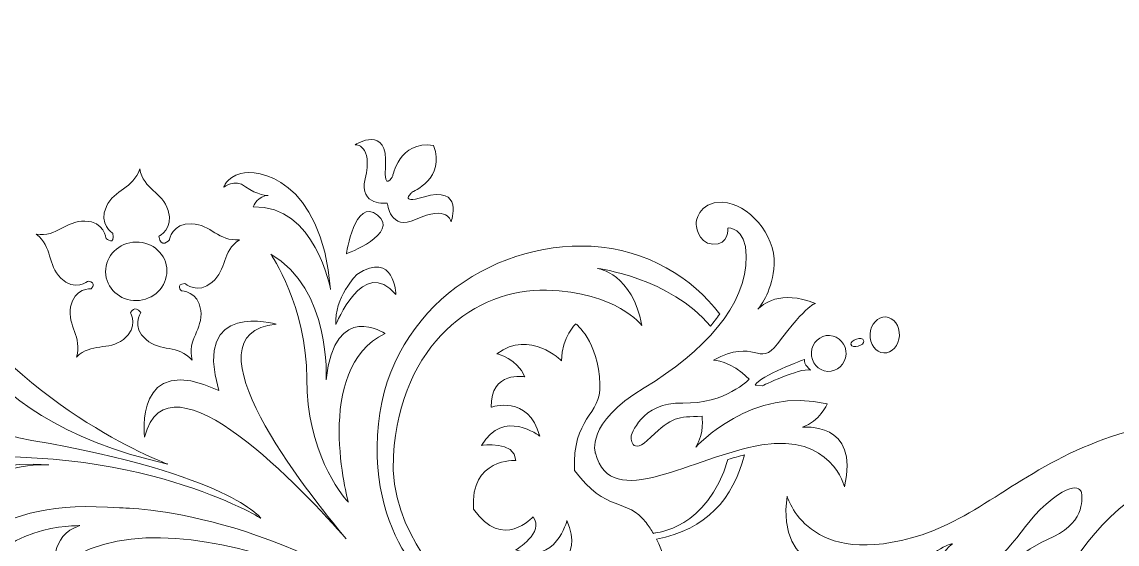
# Model space of a CAD drawing. Header units: millimetres. Extents: x -1420 to -489, y -454 to 898.
# Drawn here: x -693.1 to -604.5, y -303 to -260.8 of the extents above; entities that cross this region are included whole.
import ezdxf

# ---------------------------------------------------------------- set-up
doc = ezdxf.new("R2010")
doc.units = ezdxf.units.MM
doc.header["$MEASUREMENT"] = 0
doc.layers.add('Layer 1', color=7, linetype='Continuous')

msp = doc.modelspace()

# ---------------------------------------------------------------- linework, layer by layer
at = {"layer": 'Layer 1', "color": 1, "lineweight": 20}
msp.add_open_spline([(-710.7467, -67.766), (-710.7467, -67.766), (-493.7468, -67.766), (-493.7468, -67.766), (-493.7468, -67.766), (-490.9929, -67.7659), (-488.7466, -69.9335), (-488.7467, -72.591), (-488.7467, -72.591), (-488.7467, -72.591), (-488.7467, -448.9409), (-488.7467, -448.9409), (-488.7467, -448.9409), (-488.7467, -451.5984), (-490.9928, -453.7659), (-493.7467, -453.7659), (-493.7467, -453.7659), (-493.7467, -453.7659), (-710.7467, -453.7659), (-710.7467, -453.7659)], degree=3, knots=[0, 0, 0, 0, 0.1666667, 0.1666667, 0.1666667, 0.1666667, 0.3333333, 0.3333333, 0.3333333, 0.3333333, 0.5, 0.5, 0.5, 0.5, 0.6666667, 0.6666667, 0.6666667, 0.6666667, 1, 1, 1, 1], dxfattribs=at)
at = {"layer": 'Layer 1', "color": 250, "lineweight": 9}
for points, knots in [([(-663.6969, -272.4578), (-663.6969, -272.4578), (-663.6969, -272.4578), (-663.6969, -272.4578), (-663.6969, -272.4578), (-663.4298, -268.9865), (-666.1352, -270.6882), (-666.1352, -270.6882), (-666.1352, -270.6882), (-666.1352, -270.6882), (-664.677, -270.6381), (-665.3363, -273.4567), (-665.3363, -273.4567), (-665.8554, -275.6841), (-663.5491, -275.41), (-663.5491, -275.41), (-663.5491, -275.41), (-663.5491, -275.41), (-663.547, -275.4105), (-663.547, -275.4105), (-663.547, -275.4105), (-663.547, -275.4105), (-663.3218, -277.7217), (-661.259, -276.7375), (-661.259, -276.7375), (-658.646, -275.4935), (-658.3825, -276.9281), (-658.3825, -276.9281), (-658.3825, -276.9281), (-658.3825, -276.9281), (-657.2994, -273.9193), (-660.6339, -274.9234), (-660.6339, -274.9234), (-662.6715, -275.5355), (-661.5322, -274.5207), (-661.5322, -274.5207), (-661.5322, -274.5207), (-661.5322, -274.5207), (-658.7722, -273.394), (-659.8057, -270.7602), (-659.8057, -270.7602), (-659.8057, -270.7602), (-659.8069, -270.7586), (-659.8069, -270.7586), (-659.8069, -270.7586), (-662.6007, -270.3127), (-663.1105, -273.2503), (-663.1105, -273.2503), (-663.1105, -273.2503), (-663.1105, -273.2503), (-663.8585, -274.5802), (-663.6969, -272.4578)], [0, 0, 0, 0, 0.0714286, 0.0714286, 0.0714286, 0.0714286, 0.1428571, 0.1428571, 0.1428571, 0.1428571, 0.2142857, 0.2142857, 0.2142857, 0.2142857, 0.2857143, 0.2857143, 0.2857143, 0.2857143, 0.3571429, 0.3571429, 0.3571429, 0.3571429, 0.4285714, 0.4285714, 0.4285714, 0.4285714, 0.5, 0.5, 0.5, 0.5, 0.5714286, 0.5714286, 0.5714286, 0.5714286, 0.6428571, 0.6428571, 0.6428571, 0.6428571, 0.7142857, 0.7142857, 0.7142857, 0.7142857, 0.7857143, 0.7857143, 0.7857143, 0.7857143, 0.8571429, 0.8571429, 0.8571429, 0.8571429, 1, 1, 1, 1]), ([(-689.9401, -281.4777), (-689.9401, -281.4777), (-689.9401, -281.4777), (-689.9401, -281.4777), (-689.9401, -281.4777), (-688.813, -282.5792), (-687.7339, -281.7131), (-687.7339, -281.7131), (-687.7339, -281.7131), (-686.9517, -281.819), (-687.49, -282.328), (-687.49, -282.328), (-687.49, -282.328), (-687.49, -282.328), (-688.8724, -282.2559), (-689.1452, -283.8081), (-689.1452, -283.8081), (-689.4168, -285.3624), (-688.1753, -286.2078), (-688.6774, -287.8561), (-688.6774, -287.8561), (-687.4456, -286.6585), (-686.1234, -287.376), (-684.87, -286.4252), (-684.87, -286.4252), (-683.6122, -285.4732), (-684.3057, -284.2793), (-684.3057, -284.2793), (-684.3057, -284.2793), (-684.3057, -284.2793), (-683.9616, -283.5626), (-683.4791, -284.2671), (-683.4791, -284.2671), (-683.4791, -284.2671), (-684.243, -285.4178), (-683.047, -286.4427), (-683.047, -286.4427), (-681.8511, -287.4644), (-680.4869, -286.8263), (-679.3268, -288.0943), (-679.3268, -288.0943), (-679.7336, -286.4215), (-678.4404, -285.6495), (-678.6224, -284.0846), (-678.6224, -284.0846), (-678.8044, -282.5145), (-680.1844, -282.5063), (-680.1844, -282.5063), (-680.1844, -282.5063), (-680.1844, -282.5063), (-680.693, -281.9676), (-679.9083, -281.9081), (-679.9083, -281.9081), (-679.9083, -281.9081), (-678.8814, -282.8353), (-677.6903, -281.8043), (-677.6903, -281.8043), (-676.5009, -280.7708), (-676.9284, -279.3302), (-675.504, -278.3708), (-675.504, -278.3708), (-677.2192, -278.5243), (-677.7905, -277.1325), (-679.3659, -277.0779), (-679.3659, -277.0779), (-680.9402, -277.0242), (-681.1548, -278.3895), (-681.1548, -278.3895), (-681.1548, -278.3895), (-681.1548, -278.3895), (-681.8653, -279.1522), (-682.0196, -278.0809), (-682.0196, -278.0809), (-682.0196, -278.0809), (-680.7655, -277.4974), (-681.2529, -275.9972), (-681.2529, -275.9972), (-681.7387, -274.4987), (-683.2364, -274.3314), (-683.5613, -272.6431), (-683.5613, -272.6431), (-684.0903, -274.276), (-685.5945, -274.2638), (-686.2582, -275.6935), (-686.2582, -275.6935), (-686.9191, -277.1227), (-685.7463, -277.8524), (-685.7463, -277.8524), (-685.7463, -277.8524), (-685.491, -278.9059), (-686.2814, -278.2739), (-686.2814, -278.2739), (-686.2814, -278.2739), (-686.2814, -278.2739), (-686.4137, -276.9004), (-687.9916, -276.8613), (-687.9916, -276.8613), (-689.5647, -276.8234), (-690.2198, -278.1778), (-691.9228, -277.9245), (-691.9228, -277.9245), (-690.5546, -278.9649), (-691.0672, -280.3811), (-689.9401, -281.4777)], [0, 0, 0, 0, 0.037037, 0.037037, 0.037037, 0.037037, 0.0740741, 0.0740741, 0.0740741, 0.0740741, 0.1111111, 0.1111111, 0.1111111, 0.1111111, 0.1481481, 0.1481481, 0.1481481, 0.1481481, 0.1851852, 0.1851852, 0.1851852, 0.1851852, 0.2222222, 0.2222222, 0.2222222, 0.2222222, 0.2592593, 0.2592593, 0.2592593, 0.2592593, 0.2962963, 0.2962963, 0.2962963, 0.2962963, 0.3333333, 0.3333333, 0.3333333, 0.3333333, 0.3703704, 0.3703704, 0.3703704, 0.3703704, 0.4074074, 0.4074074, 0.4074074, 0.4074074, 0.4444444, 0.4444444, 0.4444444, 0.4444444, 0.4814815, 0.4814815, 0.4814815, 0.4814815, 0.5185185, 0.5185185, 0.5185185, 0.5185185, 0.5555556, 0.5555556, 0.5555556, 0.5555556, 0.5925926, 0.5925926, 0.5925926, 0.5925926, 0.6296296, 0.6296296, 0.6296296, 0.6296296, 0.6666667, 0.6666667, 0.6666667, 0.6666667, 0.7037037, 0.7037037, 0.7037037, 0.7037037, 0.7407407, 0.7407407, 0.7407407, 0.7407407, 0.7777778, 0.7777778, 0.7777778, 0.7777778, 0.8148148, 0.8148148, 0.8148148, 0.8148148, 0.8518519, 0.8518519, 0.8518519, 0.8518519, 0.8888889, 0.8888889, 0.8888889, 0.8888889, 0.9259259, 0.9259259, 0.9259259, 0.9259259, 1, 1, 1, 1]), ([(-675.3729, -273.0116), (-675.3729, -273.0116), (-675.3729, -273.0116), (-675.3729, -273.0116), (-675.3729, -273.0116), (-676.6226, -273.3834), (-676.7546, -274.1266), (-676.7546, -274.1266), (-676.7546, -274.1266), (-676.7546, -274.1266), (-675.9169, -273.3928), (-675.0069, -274.0879), (-675.0069, -274.0879), (-674.0943, -274.7821), (-673.1639, -274.8102), (-673.1639, -274.8102), (-673.1639, -274.8102), (-673.9742, -274.7455), (-674.3916, -275.7053), (-674.3916, -275.7053), (-674.3916, -275.7053), (-669.3378, -275.5575), (-668.1244, -282.4025), (-668.1244, -282.4025), (-668.1244, -282.4025), (-668.8537, -273.348), (-674.1224, -272.6358), (-675.3729, -273.0116)], [0, 0, 0, 0, 0.125, 0.125, 0.125, 0.125, 0.25, 0.25, 0.25, 0.25, 0.375, 0.375, 0.375, 0.375, 0.5, 0.5, 0.5, 0.5, 0.625, 0.625, 0.625, 0.625, 0.75, 0.75, 0.75, 0.75, 1, 1, 1, 1]), ([(-666.8515, -279.5142), (-666.8515, -279.5142), (-666.8515, -279.5142), (-666.8515, -279.5142), (-666.8515, -279.5142), (-666.8515, -279.5142), (-662.4981, -277.8663), (-664.3362, -276.3877), (-664.3362, -276.3877), (-664.3362, -276.3877), (-664.3362, -276.3857), (-664.3362, -276.3857), (-664.3362, -276.3857), (-666.1722, -274.9092), (-666.8519, -279.5134), (-666.8519, -279.5134), (-666.8519, -279.5134), (-666.8519, -279.5134), (-666.8515, -279.5142), (-666.8515, -279.5142)], [0, 0, 0, 0, 0.1666667, 0.1666667, 0.1666667, 0.1666667, 0.3333333, 0.3333333, 0.3333333, 0.3333333, 0.5, 0.5, 0.5, 0.5, 0.6666667, 0.6666667, 0.6666667, 0.6666667, 1, 1, 1, 1]), ([(-636.4308, -275.3429), (-636.4308, -275.3429), (-636.4308, -275.3429), (-636.4308, -275.3429), (-636.4308, -275.3429), (-638.4843, -275.2345), (-638.5792, -277.0612), (-638.5792, -277.0612), (-638.5792, -277.0612), (-638.5792, -277.0612), (-638.5116, -278.6672), (-637.2175, -278.7332), (-637.2175, -278.7332), (-635.925, -278.8012), (-636.004, -277.4253), (-636.004, -277.4253), (-636.004, -277.4253), (-636.004, -277.4253), (-634.5487, -277.273), (-634.5234, -279.7133), (-634.5234, -279.7133), (-634.4827, -283.6762), (-637.9794, -287.4668), (-642.7819, -290.3404), (-642.7819, -290.3404), (-647.5848, -293.2169), (-646.7183, -295.6263), (-646.7183, -295.6263), (-646.7183, -295.6263), (-645.4474, -300.4964), (-638.8772, -295.8836), (-633.2615, -294.9573), (-633.2615, -294.9573), (-627.6446, -294.0305), (-626.5749, -298.3578), (-626.5749, -298.3578), (-626.5749, -298.3578), (-625.3048, -293.0088), (-629.9832, -293.5268), (-629.9832, -293.5268), (-629.9832, -293.5268), (-628.5861, -293.0675), (-627.9785, -291.648), (-627.9785, -291.648), (-627.9785, -291.648), (-633.9986, -290.1132), (-638.6093, -295.1348), (-638.6093, -295.1348), (-638.6093, -295.1348), (-637.8657, -294.0297), (-638.0978, -292.646), (-638.0978, -292.646), (-638.0978, -292.646), (-640.0846, -292.6928), (-640.5382, -292.6692), (-642.2281, -294.3355), (-642.2281, -294.3355), (-643.9175, -296.0009), (-643.8251, -294.2508), (-643.8251, -294.2508), (-643.8251, -294.2508), (-643.8251, -294.2508), (-643.071, -291.4712), (-639.6424, -291.5722), (-639.6424, -291.5722), (-636.2162, -291.6744), (-634.2795, -289.6417), (-634.2795, -289.6417), (-634.2795, -289.6417), (-635.8008, -288.1126), (-637.1743, -288.1163), (-637.1743, -288.1163), (-637.1743, -288.1163), (-633.795, -286.235), (-633.4712, -288.7686), (-631.9964, -286.7872), (-631.9964, -286.7872), (-629.5727, -283.5345), (-628.9253, -283.5141), (-628.9253, -283.5141), (-628.9253, -283.5141), (-631.7985, -282.3878), (-633.2322, -283.6131), (-633.5897, -283.9975), (-633.5897, -283.9975), (-633.2986, -283.6546), (-632.3771, -282.4135), (-632.2684, -280.3653), (-632.2684, -280.3653), (-632.1421, -277.931), (-634.376, -275.4508), (-636.4308, -275.3429)], [0, 0, 0, 0, 0.0416667, 0.0416667, 0.0416667, 0.0416667, 0.0833333, 0.0833333, 0.0833333, 0.0833333, 0.125, 0.125, 0.125, 0.125, 0.1666667, 0.1666667, 0.1666667, 0.1666667, 0.2083333, 0.2083333, 0.2083333, 0.2083333, 0.25, 0.25, 0.25, 0.25, 0.2916667, 0.2916667, 0.2916667, 0.2916667, 0.3333333, 0.3333333, 0.3333333, 0.3333333, 0.375, 0.375, 0.375, 0.375, 0.4166667, 0.4166667, 0.4166667, 0.4166667, 0.4583333, 0.4583333, 0.4583333, 0.4583333, 0.5, 0.5, 0.5, 0.5, 0.5416667, 0.5416667, 0.5416667, 0.5416667, 0.5833333, 0.5833333, 0.5833333, 0.5833333, 0.625, 0.625, 0.625, 0.625, 0.6666667, 0.6666667, 0.6666667, 0.6666667, 0.7083333, 0.7083333, 0.7083333, 0.7083333, 0.75, 0.75, 0.75, 0.75, 0.7916667, 0.7916667, 0.7916667, 0.7916667, 0.8333333, 0.8333333, 0.8333333, 0.8333333, 0.875, 0.875, 0.875, 0.875, 0.9166667, 0.9166667, 0.9166667, 0.9166667, 1, 1, 1, 1]), ([(-673.7645, -300.8857), (-673.7645, -300.8857), (-673.7645, -300.8857), (-673.7645, -300.8857), (-673.7645, -300.8857), (-673.7645, -300.8857), (-676.307, -297.3581), (-692.2701, -294.5904), (-692.2701, -294.5904), (-703.8447, -292.5849), (-703.9865, -282.1578), (-703.9865, -282.1578), (-703.9865, -282.1578), (-703.9865, -282.1578), (-706.2346, -281.7261), (-707.3797, -277.0897), (-707.3797, -277.0897), (-707.3797, -277.0897), (-709.5741, -289.1156), (-694.6196, -294.5623), (-694.6196, -294.5623), (-694.6196, -294.5623), (-705.0949, -292.6977), (-712.5853, -282.0706), (-712.5853, -282.0706), (-712.5853, -282.0706), (-715.7924, -279.8884), (-713.0267, -284.5908), (-713.0267, -284.5908), (-710.4149, -289.0309), (-700.2809, -294.3868), (-694.2222, -295.0591), (-694.2222, -295.0591), (-695.2011, -295.0371), (-697.0441, -295.066), (-700.4292, -295.3205), (-700.4292, -295.3205), (-706.5966, -295.7847), (-711.2525, -291.5152), (-711.2525, -291.5152), (-711.2525, -291.5152), (-711.0668, -292.9889), (-710.1857, -293.7149), (-710.1857, -293.7149), (-710.1857, -293.7149), (-713.9616, -293.447), (-716.0693, -290.0554), (-716.0693, -290.0554), (-716.0693, -290.0554), (-714.8986, -291.8528), (-714.4303, -297.453), (-700.502, -296.1565), (-700.502, -296.1565), (-683.8439, -294.6042), (-673.7645, -300.8857), (-673.7645, -300.8857)], [0, 0, 0, 0, 0.0666667, 0.0666667, 0.0666667, 0.0666667, 0.1333333, 0.1333333, 0.1333333, 0.1333333, 0.2, 0.2, 0.2, 0.2, 0.2666667, 0.2666667, 0.2666667, 0.2666667, 0.3333333, 0.3333333, 0.3333333, 0.3333333, 0.4, 0.4, 0.4, 0.4, 0.4666667, 0.4666667, 0.4666667, 0.4666667, 0.5333333, 0.5333333, 0.5333333, 0.5333333, 0.6, 0.6, 0.6, 0.6, 0.6666667, 0.6666667, 0.6666667, 0.6666667, 0.7333333, 0.7333333, 0.7333333, 0.7333333, 0.8, 0.8, 0.8, 0.8, 0.8666667, 0.8666667, 0.8666667, 0.8666667, 1, 1, 1, 1]), ([(-681.3779, -280.6369), (-681.3779, -280.6369), (-681.3779, -280.6369), (-681.3779, -280.6369), (-681.3779, -280.6369), (-681.2297, -281.9338), (-682.211, -283.1135), (-683.5719, -283.2731), (-683.5719, -283.2731), (-684.9332, -283.4278), (-686.158, -282.5014), (-686.3079, -281.2074), (-686.3079, -281.2074), (-686.4541, -279.9108), (-685.4739, -278.7324), (-684.1135, -278.5768), (-684.1135, -278.5768), (-682.7526, -278.4176), (-681.5257, -279.3444), (-681.3779, -280.6369)], [0, 0, 0, 0, 0.1666667, 0.1666667, 0.1666667, 0.1666667, 0.3333333, 0.3333333, 0.3333333, 0.3333333, 0.5, 0.5, 0.5, 0.5, 0.6666667, 0.6666667, 0.6666667, 0.6666667, 1, 1, 1, 1]), ([(-658.2612, -307.76), (-658.2612, -307.76), (-658.2612, -307.76), (-658.2612, -307.76), (-658.2612, -307.76), (-658.0111, -307.3919), (-658.1345, -306.8512), (-658.1345, -306.8512), (-658.1345, -306.8512), (-658.1345, -306.8512), (-663.4587, -302.1496), (-663.0519, -295.8401), (-663.0519, -295.8401), (-662.4639, -286.7188), (-656.3958, -282.3076), (-650.682, -282.455), (-650.682, -282.455), (-644.9706, -282.5988), (-642.9769, -285.2973), (-642.9769, -285.2973), (-642.9769, -285.2973), (-643.6736, -281.1434), (-646.5481, -280.6874), (-646.5481, -280.6874), (-646.5481, -280.6874), (-646.5481, -280.6874), (-640.6734, -281.457), (-637.4154, -285.3518), (-637.4154, -285.3518), (-637.1442, -285.033), (-636.8938, -284.7101), (-636.6665, -284.3876), (-636.6665, -284.3876), (-638.9008, -281.4407), (-642.4911, -279.1449), (-647.0648, -278.905), (-647.0648, -278.905), (-655.2792, -278.4759), (-663.8239, -284.3595), (-664.3374, -294.171), (-664.3374, -294.171), (-664.8501, -303.9833), (-658.2612, -307.76), (-658.2612, -307.76)], [0, 0, 0, 0, 0.0833333, 0.0833333, 0.0833333, 0.0833333, 0.1666667, 0.1666667, 0.1666667, 0.1666667, 0.25, 0.25, 0.25, 0.25, 0.3333333, 0.3333333, 0.3333333, 0.3333333, 0.4166667, 0.4166667, 0.4166667, 0.4166667, 0.5, 0.5, 0.5, 0.5, 0.5833333, 0.5833333, 0.5833333, 0.5833333, 0.6666667, 0.6666667, 0.6666667, 0.6666667, 0.75, 0.75, 0.75, 0.75, 0.8333333, 0.8333333, 0.8333333, 0.8333333, 1, 1, 1, 1]), ([(-672.9692, -279.5289), (-672.9692, -279.5289), (-672.9692, -279.5289), (-672.9692, -279.5289), (-672.9692, -279.5289), (-672.9692, -279.5289), (-670.0386, -283.7882), (-670.0472, -289.6063), (-670.0472, -289.6063), (-670.0553, -295.4255), (-667.3234, -298.9267), (-666.6918, -299.5843), (-666.6918, -299.5843), (-666.6918, -299.5843), (-669.653, -288.8065), (-663.725, -285.9626), (-663.725, -285.9626), (-663.725, -285.9626), (-667.7644, -283.1888), (-668.4876, -289.691), (-668.4876, -289.691), (-668.4876, -289.691), (-668.069, -282.321), (-672.9692, -279.5289)], [0, 0, 0, 0, 0.1428571, 0.1428571, 0.1428571, 0.1428571, 0.2857143, 0.2857143, 0.2857143, 0.2857143, 0.4285714, 0.4285714, 0.4285714, 0.4285714, 0.5714286, 0.5714286, 0.5714286, 0.5714286, 0.7142857, 0.7142857, 0.7142857, 0.7142857, 1, 1, 1, 1]), ([(-662.854, -282.8007), (-662.854, -282.8007), (-662.854, -282.8007), (-662.854, -282.8007), (-662.854, -282.8007), (-662.854, -282.8007), (-662.9436, -279.1905), (-665.9996, -281.1772), (-665.9996, -281.1772), (-665.9996, -281.1772), (-667.8703, -283.0784), (-667.6964, -285.237), (-667.6964, -285.237), (-667.6964, -285.237), (-665.4837, -279.6242), (-662.854, -282.8007)], [0, 0, 0, 0, 0.2, 0.2, 0.2, 0.2, 0.4, 0.4, 0.4, 0.4, 0.6, 0.6, 0.6, 0.6, 1, 1, 1, 1]), ([(-699.7247, -281.9134), (-699.7247, -281.9134), (-699.7247, -281.9134), (-699.7247, -281.9134), (-699.7247, -281.9134), (-699.7247, -281.9134), (-698.6497, -292.5809), (-681.3095, -296.5079), (-681.3095, -296.5079), (-681.3095, -296.5079), (-692.5507, -292.3842), (-699.7247, -281.9134)], [0, 0, 0, 0, 0.25, 0.25, 0.25, 0.25, 0.5, 0.5, 0.5, 0.5, 1, 1, 1, 1]), ([(-666.8645, -302.5524), (-666.8645, -302.5524), (-666.8645, -302.5524), (-666.8645, -302.5524), (-666.8645, -302.5524), (-670.0744, -298.7385), (-680.2455, -285.9117), (-672.527, -285.2004), (-672.527, -285.2004), (-672.527, -285.2004), (-679.3492, -283.2104), (-677.1638, -290.5599), (-677.1638, -290.5599), (-677.1638, -290.5599), (-677.165, -290.5607), (-677.165, -290.5607), (-677.165, -290.5607), (-684.1008, -287.2913), (-683.1614, -294.3363), (-683.1614, -294.3363), (-683.1614, -294.3363), (-681.2956, -286.8116), (-670.1514, -298.8053), (-666.8645, -302.5524)], [0, 0, 0, 0, 0.1428571, 0.1428571, 0.1428571, 0.1428571, 0.2857143, 0.2857143, 0.2857143, 0.2857143, 0.4285714, 0.4285714, 0.4285714, 0.4285714, 0.5714286, 0.5714286, 0.5714286, 0.5714286, 0.7142857, 0.7142857, 0.7142857, 0.7142857, 1, 1, 1, 1]), ([(-623.2469, -284.6168), (-623.2469, -284.6168), (-623.2469, -284.6168), (-623.2469, -284.6168), (-623.2469, -284.6168), (-623.8996, -284.5839), (-624.4664, -285.2048), (-624.508, -286.0062), (-624.508, -286.0062), (-624.5499, -286.8088), (-624.0527, -287.4872), (-623.3996, -287.5202), (-623.3996, -287.5202), (-622.746, -287.5536), (-622.182, -286.933), (-622.1405, -286.1304), (-622.1405, -286.1304), (-622.0977, -285.3282), (-622.5945, -284.651), (-623.2469, -284.6168)], [0, 0, 0, 0, 0.1666667, 0.1666667, 0.1666667, 0.1666667, 0.3333333, 0.3333333, 0.3333333, 0.3333333, 0.5, 0.5, 0.5, 0.5, 0.6666667, 0.6666667, 0.6666667, 0.6666667, 1, 1, 1, 1]), ([(-648.3955, -297.0132), (-648.3955, -297.0132), (-648.3955, -297.0132), (-648.3955, -297.0132), (-648.3955, -297.0132), (-648.6289, -292.7307), (-646.2557, -292.5988), (-646.3522, -290.0774), (-646.3522, -290.0774), (-646.4911, -286.5009), (-648.3072, -285.171), (-648.3072, -285.171), (-648.3072, -285.171), (-648.3072, -285.171), (-649.4294, -286.1797), (-649.4559, -288.1627), (-649.4559, -288.1627), (-649.4559, -288.1627), (-651.9903, -285.5876), (-654.688, -287.5829), (-654.688, -287.5829), (-654.688, -287.5829), (-653.0307, -287.9746), (-652.4211, -289.4544), (-652.4211, -289.4544), (-652.4211, -289.4544), (-655.2161, -288.9279), (-655.1416, -291.9065), (-655.1416, -291.9065), (-655.1416, -291.9065), (-652.1116, -290.8441), (-651.2231, -294.2467), (-651.2231, -294.2467), (-651.2231, -294.2467), (-654.1541, -291.9586), (-655.9153, -294.9915), (-655.9153, -294.9915), (-655.9153, -294.9915), (-653.2241, -294.5993), (-653.1545, -296.2049), (-653.1545, -296.2049), (-653.1545, -296.2049), (-656.8828, -296.0107), (-656.5644, -300.1442), (-656.5644, -300.1442), (-654.2095, -303.5586), (-651.7566, -300.7623), (-651.7566, -300.7623), (-651.7566, -300.7623), (-650.8004, -302.0527), (-653.1394, -303.4388), (-653.1394, -303.4388), (-653.1394, -303.4388), (-649.8594, -304.6893), (-649.0226, -301.0657), (-649.0226, -301.0657), (-649.0226, -301.0657), (-647.5734, -304.2699), (-650.596, -305.3531), (-650.596, -305.3531), (-650.596, -305.3531), (-648.7791, -307.7124), (-646.9382, -305.5445), (-646.9382, -305.5445), (-646.9382, -305.5445), (-646.4792, -307.0784), (-647.5209, -308.425), (-647.5209, -308.425), (-647.5209, -308.425), (-644.1688, -308.2784), (-643.8186, -304.6832), (-643.8186, -304.6832), (-643.8186, -304.6832), (-642.5506, -306.2049), (-641.0443, -306.2831), (-641.0443, -306.2831), (-641.0443, -306.2831), (-641.0443, -306.2831), (-640.6461, -304.7484), (-641.7826, -302.5634), (-641.7826, -302.5634), (-637.7407, -301.8288), (-635.5911, -299.3074), (-634.6538, -295.7554), (-634.6538, -295.7554), (-635.1, -295.871), (-635.5504, -295.9981), (-636.0008, -296.139), (-636.0008, -296.139), (-637.7049, -301.7974), (-641.8693, -302.0576), (-641.8693, -302.0576), (-641.8693, -302.0576), (-641.9398, -302.0743), (-641.985, -302.0934), (-642.0322, -302.1146), (-642.0322, -302.1146), (-642.202, -301.8288), (-642.3905, -301.5401), (-642.6145, -301.2404), (-642.6145, -301.2404), (-644.1273, -299.2198), (-645.8807, -300.487), (-648.3955, -297.0132)], [0, 0, 0, 0, 0.037037, 0.037037, 0.037037, 0.037037, 0.0740741, 0.0740741, 0.0740741, 0.0740741, 0.1111111, 0.1111111, 0.1111111, 0.1111111, 0.1481481, 0.1481481, 0.1481481, 0.1481481, 0.1851852, 0.1851852, 0.1851852, 0.1851852, 0.2222222, 0.2222222, 0.2222222, 0.2222222, 0.2592593, 0.2592593, 0.2592593, 0.2592593, 0.2962963, 0.2962963, 0.2962963, 0.2962963, 0.3333333, 0.3333333, 0.3333333, 0.3333333, 0.3703704, 0.3703704, 0.3703704, 0.3703704, 0.4074074, 0.4074074, 0.4074074, 0.4074074, 0.4444444, 0.4444444, 0.4444444, 0.4444444, 0.4814815, 0.4814815, 0.4814815, 0.4814815, 0.5185185, 0.5185185, 0.5185185, 0.5185185, 0.5555556, 0.5555556, 0.5555556, 0.5555556, 0.5925926, 0.5925926, 0.5925926, 0.5925926, 0.6296296, 0.6296296, 0.6296296, 0.6296296, 0.6666667, 0.6666667, 0.6666667, 0.6666667, 0.7037037, 0.7037037, 0.7037037, 0.7037037, 0.7407407, 0.7407407, 0.7407407, 0.7407407, 0.7777778, 0.7777778, 0.7777778, 0.7777778, 0.8148148, 0.8148148, 0.8148148, 0.8148148, 0.8518519, 0.8518519, 0.8518519, 0.8518519, 0.8888889, 0.8888889, 0.8888889, 0.8888889, 0.9259259, 0.9259259, 0.9259259, 0.9259259, 1, 1, 1, 1]), ([(-629.2535, -287.4872), (-629.2535, -287.4872), (-629.2535, -287.4872), (-629.2535, -287.4872), (-629.2535, -287.4872), (-629.2958, -288.291), (-628.7037, -288.9739), (-627.9309, -289.0138), (-627.9309, -289.0138), (-627.1584, -289.0549), (-626.4984, -288.4351), (-626.4572, -287.6342), (-626.4572, -287.6342), (-626.4149, -286.832), (-627.0069, -286.1487), (-627.7794, -286.11), (-627.7794, -286.11), (-628.551, -286.0681), (-629.2115, -286.6854), (-629.2535, -287.4872)], [0, 0, 0, 0, 0.1666667, 0.1666667, 0.1666667, 0.1666667, 0.3333333, 0.3333333, 0.3333333, 0.3333333, 0.5, 0.5, 0.5, 0.5, 0.6666667, 0.6666667, 0.6666667, 0.6666667, 1, 1, 1, 1]), ([(-626.0663, -286.8222), (-626.0663, -286.8222), (-626.0663, -286.8222), (-626.0663, -286.8222), (-626.0663, -286.8222), (-625.9682, -287.2368), (-624.9331, -286.9106), (-625.0235, -286.5592), (-625.0235, -286.5592), (-625.1477, -286.0766), (-626.1351, -286.5331), (-626.0663, -286.8222)], [0, 0, 0, 0, 0.25, 0.25, 0.25, 0.25, 0.5, 0.5, 0.5, 0.5, 1, 1, 1, 1]), ([(-633.8088, -290.1222), (-633.8088, -290.1222), (-633.8088, -290.1222), (-633.8088, -290.1222), (-633.8088, -290.1222), (-633.8088, -290.1222), (-633.24, -290.1902), (-633.24, -290.1902), (-633.24, -290.1902), (-633.24, -290.1902), (-630.2275, -288.7096), (-629.3219, -288.9087), (-629.3219, -288.9087), (-629.3219, -288.9087), (-629.9091, -288.4584), (-629.8105, -288.0446), (-629.8105, -288.0446), (-629.8105, -288.0446), (-633.4273, -289.3803), (-633.8088, -290.1222)], [0, 0, 0, 0, 0.1666667, 0.1666667, 0.1666667, 0.1666667, 0.3333333, 0.3333333, 0.3333333, 0.3333333, 0.5, 0.5, 0.5, 0.5, 0.6666667, 0.6666667, 0.6666667, 0.6666667, 1, 1, 1, 1]), ([(-631.2247, -299.0891), (-631.2247, -299.0891), (-631.2247, -299.0891), (-631.2247, -299.0891), (-631.2247, -299.0891), (-632.0859, -305.4724), (-626.3819, -305.1242), (-626.3819, -305.1242), (-626.3819, -305.1242), (-627.6719, -305.5864), (-628.4338, -307.0743), (-628.4338, -307.0743), (-628.4338, -307.0743), (-627.8853, -307.2364), (-626.967, -307.4221), (-625.9311, -307.4278), (-625.9311, -307.4278), (-627.6031, -308.6274), (-634.2702, -312.8061), (-645.697, -312.5349), (-645.697, -312.5349), (-645.697, -312.5349), (-651.2699, -311.1769), (-651.5163, -312.9922), (-651.5163, -312.9922), (-651.7635, -314.8115), (-646.1083, -314.5729), (-646.1083, -314.5729), (-646.1083, -314.5729), (-646.1083, -314.5729), (-631.4548, -315.0375), (-625.7495, -307.4286), (-625.7495, -307.4286), (-624.2653, -307.4046), (-622.5705, -306.9908), (-621.3627, -305.5852), (-621.3627, -305.5852), (-619.2506, -303.1261), (-617.8584, -302.9486), (-617.8584, -302.9486), (-617.8584, -302.9486), (-619.3007, -304.1136), (-619.5833, -306.4806), (-619.5833, -306.4806), (-619.5833, -306.4806), (-612.7562, -304.7565), (-613.0591, -302.1138), (-610.2714, -299.7366), (-610.2714, -299.7366), (-607.4842, -297.3593), (-607.3999, -298.9454), (-607.3999, -298.9454), (-607.3999, -298.9454), (-607.3999, -298.9454), (-607.0114, -301.1536), (-609.6557, -302.3467), (-609.6557, -302.3467), (-615.3851, -304.9308), (-615.7723, -308.7536), (-615.7723, -308.7536), (-615.7723, -308.7536), (-613.6329, -308.9344), (-612.68, -307.6297), (-612.3209, -306.9192), (-612.3209, -306.9192), (-615.9726, -315.7285), (-609.0091, -318.7866), (-609.0091, -318.7866), (-609.0091, -318.7866), (-614.1138, -310.6674), (-607.07, -299.6384), (-598.3262, -296.4969), (-598.3262, -296.4969), (-589.5808, -293.3529), (-583.351, -296.0502), (-583.351, -296.0502), (-583.351, -296.0502), (-583.351, -296.0502), (-583.6609, -295.1902), (-583.6609, -295.1902), (-583.6609, -295.1902), (-590.3174, -291.7567), (-599.2913, -292.2294), (-605.6, -294.4955), (-605.6, -294.4955), (-611.9043, -296.7628), (-615.598, -300.678), (-620.3065, -302.2119), (-620.3065, -302.2119), (-629.5804, -305.2244), (-631.2247, -299.0891), (-631.2247, -299.0891)], [0, 0, 0, 0, 0.0416667, 0.0416667, 0.0416667, 0.0416667, 0.0833333, 0.0833333, 0.0833333, 0.0833333, 0.125, 0.125, 0.125, 0.125, 0.1666667, 0.1666667, 0.1666667, 0.1666667, 0.2083333, 0.2083333, 0.2083333, 0.2083333, 0.25, 0.25, 0.25, 0.25, 0.2916667, 0.2916667, 0.2916667, 0.2916667, 0.3333333, 0.3333333, 0.3333333, 0.3333333, 0.375, 0.375, 0.375, 0.375, 0.4166667, 0.4166667, 0.4166667, 0.4166667, 0.4583333, 0.4583333, 0.4583333, 0.4583333, 0.5, 0.5, 0.5, 0.5, 0.5416667, 0.5416667, 0.5416667, 0.5416667, 0.5833333, 0.5833333, 0.5833333, 0.5833333, 0.625, 0.625, 0.625, 0.625, 0.6666667, 0.6666667, 0.6666667, 0.6666667, 0.7083333, 0.7083333, 0.7083333, 0.7083333, 0.75, 0.75, 0.75, 0.75, 0.7916667, 0.7916667, 0.7916667, 0.7916667, 0.8333333, 0.8333333, 0.8333333, 0.8333333, 0.875, 0.875, 0.875, 0.875, 0.9166667, 0.9166667, 0.9166667, 0.9166667, 1, 1, 1, 1]), ([(-690.9129, -296.5543), (-690.9129, -296.5543), (-690.9129, -296.5543), (-690.9129, -296.5543), (-690.9129, -296.5543), (-697.7152, -296.0453), (-700.4345, -299.7325), (-700.4345, -299.7325), (-700.4345, -299.7325), (-696.2635, -296.999), (-692.8748, -296.5234), (-690.9129, -296.5543)], [0, 0, 0, 0, 0.25, 0.25, 0.25, 0.25, 0.5, 0.5, 0.5, 0.5, 1, 1, 1, 1]), ([(-689.8094, -312.3923), (-689.8094, -312.3923), (-689.8094, -312.3923), (-689.8094, -312.3923), (-689.8094, -312.3923), (-689.7308, -310.8702), (-690.3392, -310.8393), (-690.3392, -310.8393), (-690.3392, -310.8393), (-693.8166, -314.6222), (-695.4862, -311.56), (-695.4862, -311.56), (-695.4862, -311.56), (-692.7042, -312.3166), (-692.0877, -309.2984), (-692.0877, -309.2984), (-692.0877, -309.2984), (-692.0877, -309.2984), (-696.7354, -310.6556), (-696.3006, -306.7131), (-696.3006, -306.7131), (-695.7065, -301.3381), (-688.4009, -301.4818), (-688.4009, -301.4818), (-688.4009, -301.4818), (-690.8828, -302.2681), (-690.4177, -305.0379), (-690.4177, -305.0379), (-690.4177, -305.0379), (-681.2411, -297.2808), (-660.4857, -309.4739), (-660.4857, -309.4739), (-660.4857, -309.4739), (-673.523, -299.9178), (-685.1983, -300.0489), (-685.1983, -300.0489), (-685.1983, -300.0489), (-695.6026, -299.1987), (-699.1168, -303.6673), (-699.3546, -308.2308), (-699.3546, -308.2308), (-699.5932, -312.7951), (-696.1259, -315.0359), (-694.0728, -315.1418), (-694.0728, -315.1418), (-692.0184, -315.2501), (-689.8896, -313.9124), (-689.8094, -312.3923)], [0, 0, 0, 0, 0.0769231, 0.0769231, 0.0769231, 0.0769231, 0.1538462, 0.1538462, 0.1538462, 0.1538462, 0.2307692, 0.2307692, 0.2307692, 0.2307692, 0.3076923, 0.3076923, 0.3076923, 0.3076923, 0.3846154, 0.3846154, 0.3846154, 0.3846154, 0.4615385, 0.4615385, 0.4615385, 0.4615385, 0.5384615, 0.5384615, 0.5384615, 0.5384615, 0.6153846, 0.6153846, 0.6153846, 0.6153846, 0.6923077, 0.6923077, 0.6923077, 0.6923077, 0.7692308, 0.7692308, 0.7692308, 0.7692308, 0.8461538, 0.8461538, 0.8461538, 0.8461538, 1, 1, 1, 1])]:
    msp.add_open_spline(points, degree=3, knots=knots, dxfattribs=at)

doc.saveas('drawing.dxf')
